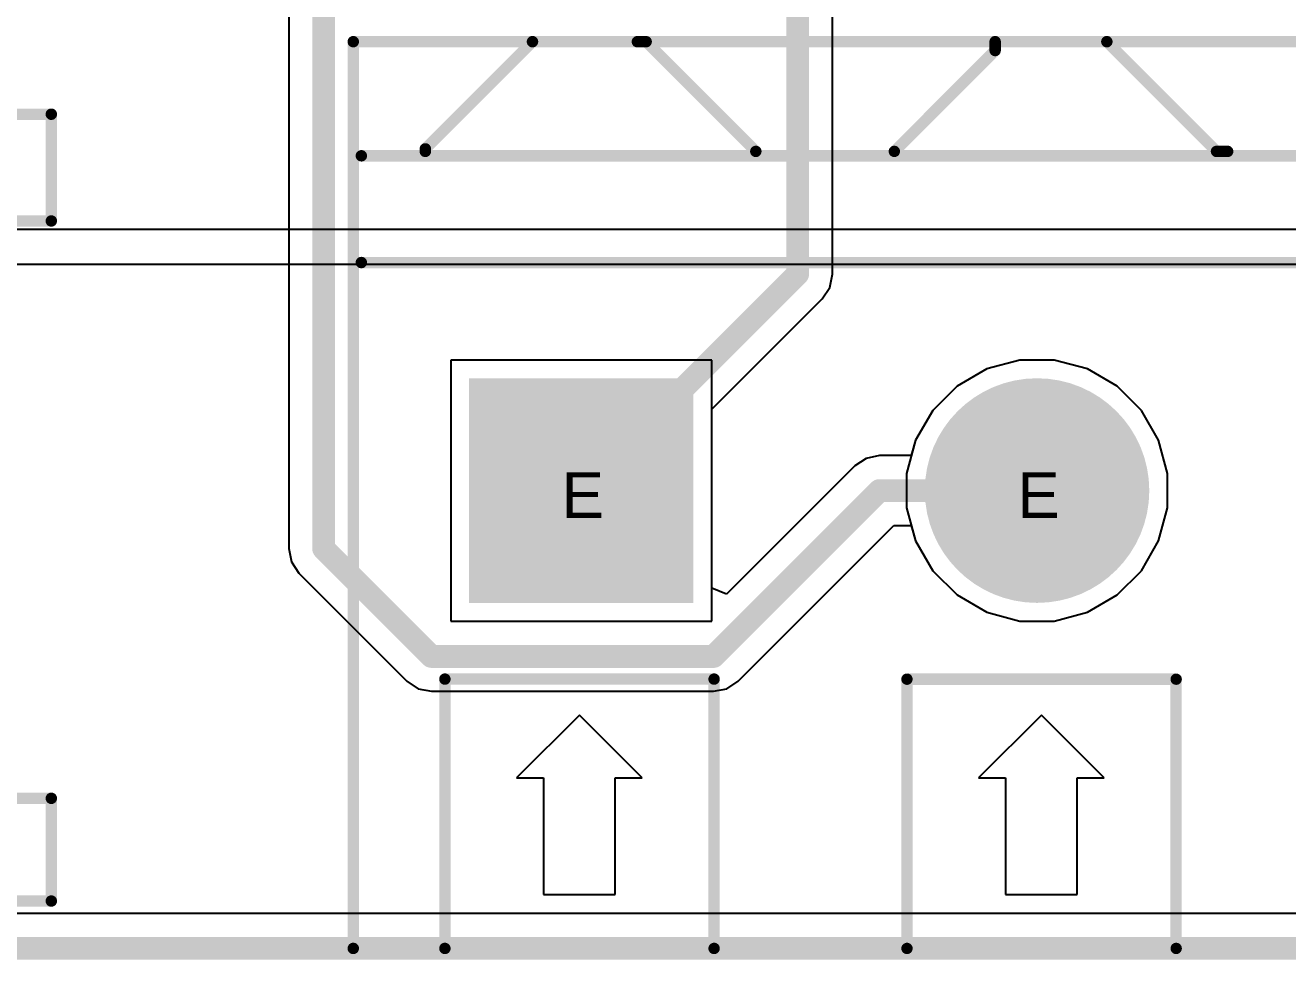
# Model space of a CAD drawing. Header units: inches. Extents: x -11 to 5379, y 0 to 5429.
# Drawn here: x 102.36 to 116.43, y -0.13 to 10.28 of the extents above; entities that cross this region are included whole.
import ezdxf

# ---------------------------------------------------------------- set-up
doc = ezdxf.new("R2010")
doc.units = ezdxf.units.IN
for name, color, linetype in [('Board Outline', 216, 'Continuous'), ('Bottom Layer', 5, 'Continuous'), ('Bottom Solder', 6, 'Continuous'), ('Drill Drawing', 1, 'Continuous'), ('GND', 16, 'Continuous'), ('Multi-Layer', 9, 'Continuous'), ('Pad Holes', 156, 'Continuous'), ('PWR', 76, 'Continuous'), ('Top Layer', 1, 'Continuous'), ('Top Overlay', 2, 'Continuous'), ('Top Solder', 216, 'Continuous')]:
    doc.layers.add(name, color=color, linetype=linetype)
doc.styles.add('Arial', font='', dxfattribs={"height": 0.2})
doc.styles.get('Arial').set_extended_font_data('Arial')

# ---------------------------------------------------------------- blocks, each defined once
blk = doc.blocks.new('DB128L_5_08_3P_GN_S_121')
at = {"layer": 'Bottom Layer'}
blk.add_hatch(color=5, dxfattribs=at).paths.add_polyline_path([(-1.2, 1.2), (1.2, 1.2), (1.2, -1.2), (-1.2, -1.2)])
h = blk.add_hatch(color=5, dxfattribs=at)
edge = h.paths.add_edge_path()
edge.add_arc((5.08, 0), 1.2, 0, 360)
at = {"layer": 'Bottom Solder'}
blk.add_hatch(color=6, dxfattribs=at).paths.add_polyline_path([(-1.251, 1.251), (1.251, 1.251), (1.251, -1.251), (-1.251, -1.251)])
h = blk.add_hatch(color=6, dxfattribs=at)
edge = h.paths.add_edge_path()
edge.add_arc((5.08, 0), 1.251, 0, 360)
at = {"layer": 'GND'}
blk.add_hatch(color=16, dxfattribs=at).paths.add_polyline_path([(-1.2, 1.2), (1.2, 1.2), (1.2, -1.2), (-1.2, -1.2)])
h = blk.add_hatch(color=16, dxfattribs=at)
edge = h.paths.add_edge_path()
edge.add_arc((5.08, 0), 1.2, 0, 360)
at = {"layer": 'Multi-Layer'}
blk.add_hatch(color=9, dxfattribs=at).paths.add_polyline_path([(-1.2, 1.2), (1.2, 1.2), (1.2, -1.2), (-1.2, -1.2)])
h = blk.add_hatch(color=9, dxfattribs=at)
edge = h.paths.add_edge_path()
edge.add_arc((5.08, 0), 1.2, 0, 360)
at = {"layer": 'Pad Holes'}
h = blk.add_hatch(color=7, dxfattribs=at)
edge = h.paths.add_edge_path()
edge.add_arc((0, 0), 0.8, 0, 360)
h = blk.add_hatch(color=7, dxfattribs=at)
edge = h.paths.add_edge_path()
edge.add_arc((5.08, 0), 0.8, 0, 360)
at = {"layer": 'PWR'}
blk.add_hatch(color=76, dxfattribs=at).paths.add_polyline_path([(-1.2, 1.2), (1.2, 1.2), (1.2, -1.2), (-1.2, -1.2)])
h = blk.add_hatch(color=76, dxfattribs=at)
edge = h.paths.add_edge_path()
edge.add_arc((5.08, 0), 1.2, 0, 360)
at = {"layer": 'Top Layer'}
blk.add_hatch(color=1, dxfattribs=at).paths.add_polyline_path([(-1.2, 1.2), (1.2, 1.2), (1.2, -1.2), (-1.2, -1.2)])
h = blk.add_hatch(color=1, dxfattribs=at)
edge = h.paths.add_edge_path()
edge.add_arc((5.08, 0), 1.2, 0, 360)
at = {"layer": 'Top Solder'}
blk.add_hatch(color=216, dxfattribs=at).paths.add_polyline_path([(-1.251, 1.251), (1.251, 1.251), (1.251, -1.251), (-1.251, -1.251)])
h = blk.add_hatch(color=216, dxfattribs=at)
edge = h.paths.add_edge_path()
edge.add_arc((5.08, 0), 1.251, 0, 360)
at = {"layer": 'Top Overlay'}
for p, q in [((-0.02, -2.5), (-0.72, -3.2)), ((0.68, -3.2), (-0.02, -2.5)), ((-0.02, -2.5), (-0.02, -2.5)), ((5.128, -2.5), (4.428, -3.2)), ((5.828, -3.2), (5.128, -2.5)), ((5.128, -2.5), (5.128, -2.5)), ((-0.72, -3.2), (-0.42, -3.2)), ((-0.42, -3.2), (-0.42, -4.5)), ((0.38, -4.5), (0.38, -3.2)), ((0.38, -3.2), (0.68, -3.2)), ((4.428, -3.2), (4.728, -3.2)), ((4.728, -3.2), (4.728, -4.5)), ((5.528, -4.5), (5.528, -3.2)), ((5.528, -3.2), (5.828, -3.2)), ((-0.42, -4.5), (0.38, -4.5)), ((4.728, -4.5), (5.528, -4.5))]:
    blk.add_line(p, q, dxfattribs=at)
for points in [[(-2.54, 5, 0.127, 0.127, 0), (12.7, 5, 0.127, 0.127, 0)], [(-2.54, 5, 0.127, 0.127, 0), (-2.54, -5.1, 0.127, 0.127, 0)], [(-1.737, 3.806, 0.127, 0.127, 0), (-0.543, 5, 0.127, 0.127, 0)], [(0.625, 5, 0.127, 0.127, 0), (0.724, 5, 0.127, 0.127, 0)], [(0.724, 5, 0.127, 0.127, 0), (1.946, 3.778, 0.127, 0.127, 0)], [(3.49, 3.778, 0.127, 0.127, 0), (4.613, 4.902, 0.127, 0.127, 0)], [(4.613, 4.902, 0.127, 0.127, 0), (4.613, 5, 0.127, 0.127, 0)], [(5.858, 5, 0.127, 0.127, 0), (7.08, 3.778, 0.127, 0.127, 0)], [(-1.737, 3.778, 0.127, 0.127, 0), (-1.737, 3.806, 0.127, 0.127, 0)], [(7.08, 3.778, 0.127, 0.127, 0), (7.204, 3.778, 0.127, 0.127, 0)], [(-2.45, 3.729, 0.127, 0.127, 0), (12.61, 3.729, 0.127, 0.127, 0)], [(-2.45, 2.54, 0.127, 0.127, 0), (12.61, 2.54, 0.127, 0.127, 0)], [(-1.519, -5.1, 0.127, 0.127, 0), (-1.519, -2.1, 0.127, 0.127, 0)], [(-1.519, -2.1, 0.127, 0.127, 0), (1.481, -2.1, 0.127, 0.127, 0)], [(1.481, -5.1, 0.127, 0.127, 0), (1.481, -2.1, 0.127, 0.127, 0)], [(3.631, -5.1, 0.127, 0.127, 0), (3.631, -2.101, 0.127, 0.127, 0)], [(3.631, -2.101, 0.127, 0.127, 0), (6.63, -2.101, 0.127, 0.127, 0)], [(6.63, -5.1, 0.127, 0.127, 0), (6.63, -2.101, 0.127, 0.127, 0)], [(-2.54, -5.1, 0.127, 0.127, 0), (12.7, -5.1, 0.127, 0.127, 0)]]:
    blk.add_lwpolyline(points, format="xyseb", dxfattribs=at)
for points in [[(-2.572, 5, 0.0635, 0.0635, 1), (-2.508, 5, 0.0635, 0.0635, 1)], [(-2.572, 5, 0.0635, 0.0635, 1), (-2.508, 5, 0.0635, 0.0635, 1)], [(-0.575, 5, 0.0635, 0.0635, 1), (-0.511, 5, 0.0635, 0.0635, 1)], [(0.594, 5, 0.0635, 0.0635, 1), (0.657, 5, 0.0635, 0.0635, 1)], [(0.693, 5, 0.0635, 0.0635, 1), (0.756, 5, 0.0635, 0.0635, 1)], [(0.693, 5, 0.0635, 0.0635, 1), (0.756, 5, 0.0635, 0.0635, 1)], [(4.581, 5, 0.0635, 0.0635, 1), (4.645, 5, 0.0635, 0.0635, 1)], [(4.581, 4.902, 0.0635, 0.0635, 1), (4.645, 4.902, 0.0635, 0.0635, 1)], [(4.581, 4.902, 0.0635, 0.0635, 1), (4.645, 4.902, 0.0635, 0.0635, 1)], [(5.826, 5, 0.0635, 0.0635, 1), (5.89, 5, 0.0635, 0.0635, 1)], [(-1.769, 3.806, 0.0635, 0.0635, 1), (-1.705, 3.806, 0.0635, 0.0635, 1)], [(-1.769, 3.806, 0.0635, 0.0635, 1), (-1.705, 3.806, 0.0635, 0.0635, 1)], [(-1.769, 3.778, 0.0635, 0.0635, 1), (-1.705, 3.778, 0.0635, 0.0635, 1)], [(1.914, 3.778, 0.0635, 0.0635, 1), (1.978, 3.778, 0.0635, 0.0635, 1)], [(3.458, 3.778, 0.0635, 0.0635, 1), (3.521, 3.778, 0.0635, 0.0635, 1)], [(7.048, 3.778, 0.0635, 0.0635, 1), (7.111, 3.778, 0.0635, 0.0635, 1)], [(7.048, 3.778, 0.0635, 0.0635, 1), (7.111, 3.778, 0.0635, 0.0635, 1)], [(7.172, 3.778, 0.0635, 0.0635, 1), (7.236, 3.778, 0.0635, 0.0635, 1)], [(-2.482, 3.729, 0.0635, 0.0635, 1), (-2.418, 3.729, 0.0635, 0.0635, 1)], [(-2.482, 2.54, 0.0635, 0.0635, 1), (-2.418, 2.54, 0.0635, 0.0635, 1)], [(-1.551, -2.1, 0.0635, 0.0635, 1), (-1.487, -2.1, 0.0635, 0.0635, 1)], [(-1.551, -2.1, 0.0635, 0.0635, 1), (-1.487, -2.1, 0.0635, 0.0635, 1)], [(1.449, -2.1, 0.0635, 0.0635, 1), (1.513, -2.1, 0.0635, 0.0635, 1)], [(1.449, -2.1, 0.0635, 0.0635, 1), (1.513, -2.1, 0.0635, 0.0635, 1)], [(3.599, -2.101, 0.0635, 0.0635, 1), (3.662, -2.101, 0.0635, 0.0635, 1)], [(3.599, -2.101, 0.0635, 0.0635, 1), (3.662, -2.101, 0.0635, 0.0635, 1)], [(6.599, -2.101, 0.0635, 0.0635, 1), (6.662, -2.101, 0.0635, 0.0635, 1)], [(6.599, -2.101, 0.0635, 0.0635, 1), (6.662, -2.101, 0.0635, 0.0635, 1)], [(-2.572, -5.1, 0.0635, 0.0635, 1), (-2.508, -5.1, 0.0635, 0.0635, 1)], [(-2.572, -5.1, 0.0635, 0.0635, 1), (-2.508, -5.1, 0.0635, 0.0635, 1)], [(-1.551, -5.1, 0.0635, 0.0635, 1), (-1.487, -5.1, 0.0635, 0.0635, 1)], [(1.449, -5.1, 0.0635, 0.0635, 1), (1.513, -5.1, 0.0635, 0.0635, 1)], [(3.599, -5.1, 0.0635, 0.0635, 1), (3.662, -5.1, 0.0635, 0.0635, 1)], [(6.599, -5.1, 0.0635, 0.0635, 1), (6.662, -5.1, 0.0635, 0.0635, 1)]]:
    blk.add_lwpolyline(points, format="xyseb", close=True, dxfattribs=at)
blk = doc.blocks.new('DB128L_5_08_3P_BK_S_514')
at = {"layer": 'Top Overlay'}
for points in [[(7.325, 4.446, 0.127, 0.127, 0), (8.22, 4.446, 0.127, 0.127, 0)], [(8.22, 3.257, 0.127, 0.127, 0), (8.22, 4.446, 0.127, 0.127, 0)], [(7.325, 3.257, 0.127, 0.127, 0), (8.22, 3.257, 0.127, 0.127, 0)], [(7.325, -3.174, 0.127, 0.127, 0), (8.22, -3.174, 0.127, 0.127, 0)], [(8.22, -4.318, 0.127, 0.127, 0), (8.22, -3.174, 0.127, 0.127, 0)], [(7.325, -4.318, 0.127, 0.127, 0), (8.22, -4.318, 0.127, 0.127, 0)]]:
    blk.add_lwpolyline(points, format="xyseb", dxfattribs=at)
for points in [[(8.188, 4.446, 0.0635, 0.0635, 1), (8.252, 4.446, 0.0635, 0.0635, 1)], [(8.188, 4.446, 0.0635, 0.0635, 1), (8.252, 4.446, 0.0635, 0.0635, 1)], [(8.188, 3.257, 0.0635, 0.0635, 1), (8.252, 3.257, 0.0635, 0.0635, 1)], [(8.188, 3.257, 0.0635, 0.0635, 1), (8.252, 3.257, 0.0635, 0.0635, 1)], [(8.188, -3.174, 0.0635, 0.0635, 1), (8.252, -3.174, 0.0635, 0.0635, 1)], [(8.188, -3.174, 0.0635, 0.0635, 1), (8.252, -3.174, 0.0635, 0.0635, 1)], [(8.188, -4.318, 0.0635, 0.0635, 1), (8.252, -4.318, 0.0635, 0.0635, 1)], [(8.188, -4.318, 0.0635, 0.0635, 1), (8.252, -4.318, 0.0635, 0.0635, 1)]]:
    blk.add_lwpolyline(points, format="xyseb", close=True, dxfattribs=at)

msp = doc.modelspace()

# ---------------------------------------------------------------- linework, layer by layer
at = {"layer": 'Board Outline'}
msp.add_lwpolyline([(0, 0, 0.254, 0.254, 0), (344, 0, 0.254, 0.254, 0)], format="xyseb", dxfattribs=at)
at = {"layer": 'Bottom Layer'}
for p, q in [((110.006, 6.553), (107.098, 6.553)), ((107.098, 6.553), (107.098, 3.645)), ((110.006, 3.645), (110.006, 6.553)), ((113.441, 6.553), (113.071, 6.454)), ((113.824, 6.553), (113.441, 6.553)), ((114.194, 6.454), (113.824, 6.553)), ((113.071, 6.454), (112.74, 6.263)), ((114.525, 6.263), (114.194, 6.454)), ((112.74, 6.263), (112.469, 5.992)), ((114.796, 5.992), (114.525, 6.263)), ((112.469, 5.992), (112.278, 5.66)), ((114.987, 5.66), (114.796, 5.992)), ((112.278, 5.66), (112.178, 5.291)), ((115.086, 5.291), (114.987, 5.66)), ((112.178, 5.291), (112.178, 4.908)), ((115.086, 4.908), (115.086, 5.291)), ((112.178, 4.908), (112.278, 4.538)), ((114.987, 4.538), (115.086, 4.908)), ((112.278, 4.538), (112.469, 4.206)), ((114.796, 4.206), (114.987, 4.538)), ((112.469, 4.206), (112.74, 3.936)), ((114.525, 3.936), (114.796, 4.206)), ((112.74, 3.936), (113.071, 3.744)), ((114.194, 3.744), (114.525, 3.936)), ((113.071, 3.744), (113.441, 3.645)), ((113.824, 3.645), (114.194, 3.744)), ((107.098, 3.645), (110.006, 3.645)), ((113.441, 3.645), (113.824, 3.645)), ((185.233, 0.388), (9.671, 0.388))]:
    msp.add_line(p, q, dxfattribs=at)
at = {"layer": 'GND'}
for p, q in [((173.551, 8.008), (65.482, 8.008)), ((10.349, 7.62), (173.939, 7.62)), ((110.006, 6.553), (107.098, 6.553)), ((107.098, 6.553), (107.098, 3.645)), ((110.006, 3.645), (110.006, 6.553)), ((113.441, 6.553), (113.071, 6.454)), ((113.824, 6.553), (113.441, 6.553)), ((114.194, 6.454), (113.824, 6.553)), ((113.071, 6.454), (112.74, 6.263)), ((114.525, 6.263), (114.194, 6.454)), ((112.74, 6.263), (112.469, 5.992)), ((114.796, 5.992), (114.525, 6.263)), ((112.469, 5.992), (112.278, 5.66)), ((114.987, 5.66), (114.796, 5.992)), ((112.278, 5.66), (112.178, 5.291)), ((115.086, 5.291), (114.987, 5.66)), ((112.178, 5.291), (112.178, 4.908)), ((115.086, 4.908), (115.086, 5.291)), ((112.178, 4.908), (112.278, 4.538)), ((114.987, 4.538), (115.086, 4.908)), ((112.278, 4.538), (112.469, 4.206)), ((114.796, 4.206), (114.987, 4.538)), ((112.469, 4.206), (112.74, 3.936)), ((114.525, 3.936), (114.796, 4.206)), ((112.74, 3.936), (113.071, 3.744)), ((114.194, 3.744), (114.525, 3.936)), ((113.071, 3.744), (113.441, 3.645)), ((113.824, 3.645), (114.194, 3.744)), ((107.098, 3.645), (110.006, 3.645)), ((113.441, 3.645), (113.824, 3.645)), ((343.612, 0.388), (0.388, 0.388))]:
    msp.add_line(p, q, dxfattribs=at)
at = {"layer": 'PWR'}
for p, q in [((110.006, 6.553), (107.098, 6.553)), ((107.098, 6.553), (107.098, 3.645)), ((110.006, 3.645), (110.006, 6.553)), ((113.441, 6.553), (113.071, 6.454)), ((113.824, 6.553), (113.441, 6.553)), ((114.194, 6.454), (113.824, 6.553)), ((113.071, 6.454), (112.74, 6.263)), ((114.525, 6.263), (114.194, 6.454)), ((112.74, 6.263), (112.469, 5.992)), ((114.796, 5.992), (114.525, 6.263)), ((112.469, 5.992), (112.278, 5.66)), ((114.987, 5.66), (114.796, 5.992)), ((112.278, 5.66), (112.178, 5.291)), ((115.086, 5.291), (114.987, 5.66)), ((112.178, 5.291), (112.178, 4.908)), ((115.086, 4.908), (115.086, 5.291)), ((112.178, 4.908), (112.278, 4.538)), ((114.987, 4.538), (115.086, 4.908)), ((112.278, 4.538), (112.469, 4.206)), ((114.796, 4.206), (114.987, 4.538)), ((112.469, 4.206), (112.74, 3.936)), ((114.525, 3.936), (114.796, 4.206)), ((112.74, 3.936), (113.071, 3.744)), ((114.194, 3.744), (114.525, 3.936)), ((113.071, 3.744), (113.441, 3.645)), ((113.824, 3.645), (114.194, 3.744)), ((107.098, 3.645), (110.006, 3.645)), ((113.441, 3.645), (113.824, 3.645)), ((243.045, 0.388), (0.388, 0.388))]:
    msp.add_line(p, q, dxfattribs=at)
at = {"layer": 'Top Layer'}
for p, q in [((105.293, 24.528), (105.293, 4.453)), ((111.352, 7.511), (111.352, 18.917)), ((111.323, 7.362), (111.352, 7.511)), ((111.239, 7.236), (111.323, 7.362)), ((110.006, 6.004), (111.239, 7.236)), ((113.441, 6.553), (113.071, 6.454)), ((113.824, 6.553), (113.441, 6.553)), ((114.194, 6.454), (113.824, 6.553)), ((113.071, 6.454), (112.74, 6.263)), ((114.525, 6.263), (114.194, 6.454)), ((112.74, 6.263), (112.469, 5.992)), ((114.796, 5.992), (114.525, 6.263)), ((110.006, 4.012), (110.006, 6.004)), ((112.469, 5.992), (112.278, 5.66)), ((114.987, 5.66), (114.796, 5.992)), ((112.278, 5.66), (112.231, 5.488)), ((115.086, 5.291), (114.987, 5.66)), ((111.875, 5.488), (111.727, 5.458)), ((112.231, 5.488), (111.875, 5.488)), ((111.601, 5.374), (110.171, 3.944)), ((111.727, 5.458), (111.601, 5.374)), ((115.086, 4.908), (115.086, 5.291)), ((114.987, 4.538), (115.086, 4.908)), ((110.302, 2.977), (112.036, 4.711)), ((112.036, 4.711), (112.231, 4.711)), ((112.231, 4.711), (112.278, 4.538)), ((112.278, 4.538), (112.469, 4.206)), ((114.796, 4.206), (114.987, 4.538)), ((105.293, 4.453), (105.323, 4.304)), ((105.323, 4.304), (105.407, 4.178)), ((105.407, 4.178), (106.609, 2.977)), ((112.469, 4.206), (112.74, 3.936)), ((114.525, 3.936), (114.796, 4.206)), ((110.171, 3.944), (110.006, 4.012)), ((112.74, 3.936), (113.071, 3.744)), ((114.194, 3.744), (114.525, 3.936)), ((113.071, 3.744), (113.441, 3.645)), ((113.824, 3.645), (114.194, 3.744)), ((113.441, 3.645), (113.824, 3.645)), ((106.609, 2.977), (106.735, 2.892)), ((110.176, 2.892), (110.302, 2.977)), ((106.735, 2.892), (106.883, 2.863)), ((106.883, 2.863), (110.027, 2.863)), ((110.027, 2.863), (110.176, 2.892)), ((185.233, 0.388), (9.671, 0.388))]:
    msp.add_line(p, q, dxfattribs=at)
for points in [[(105.681, 4.453, 0.254, 0.254, 0), (105.681, 24.528, 0.254, 0.254, 0)], [(110.964, 7.511, 0.254, 0.254, 0), (110.964, 19.399, 0.254, 0.254, 0)], [(108.552, 5.099, 0.254, 0.254, 0), (110.964, 7.511, 0.254, 0.254, 0)], [(110.027, 3.251, 0.254, 0.254, 0), (111.875, 5.099, 0.254, 0.254, 0)], [(111.875, 5.099, 0.254, 0.254, 0), (113.632, 5.099, 0.254, 0.254, 0)], [(105.681, 4.453, 0.254, 0.254, 0), (106.883, 3.251, 0.254, 0.254, 0)], [(106.883, 3.251, 0.254, 0.254, 0), (110.027, 3.251, 0.254, 0.254, 0)]]:
    msp.add_lwpolyline(points, format="xyseb", dxfattribs=at)
for points in [[(110.901, 7.511, 0.127, 0.127, 1), (111.028, 7.511, 0.127, 0.127, 1)], [(110.901, 7.511, 0.127, 0.127, 1), (111.028, 7.511, 0.127, 0.127, 1)], [(108.489, 5.099, 0.127, 0.127, 1), (108.616, 5.099, 0.127, 0.127, 1)], [(111.812, 5.099, 0.127, 0.127, 1), (111.939, 5.099, 0.127, 0.127, 1)], [(111.812, 5.099, 0.127, 0.127, 1), (111.939, 5.099, 0.127, 0.127, 1)], [(113.569, 5.099, 0.127, 0.127, 1), (113.696, 5.099, 0.127, 0.127, 1)], [(105.618, 4.453, 0.127, 0.127, 1), (105.745, 4.453, 0.127, 0.127, 1)], [(105.618, 4.453, 0.127, 0.127, 1), (105.745, 4.453, 0.127, 0.127, 1)], [(106.82, 3.251, 0.127, 0.127, 1), (106.947, 3.251, 0.127, 0.127, 1)], [(106.82, 3.251, 0.127, 0.127, 1), (106.947, 3.251, 0.127, 0.127, 1)], [(109.964, 3.251, 0.127, 0.127, 1), (110.091, 3.251, 0.127, 0.127, 1)], [(109.964, 3.251, 0.127, 0.127, 1), (110.091, 3.251, 0.127, 0.127, 1)]]:
    msp.add_lwpolyline(points, format="xyseb", close=True, dxfattribs=at)

# ---------------------------------------------------------------- block references
for name, p in [('DB128L_5_08_3P_GN_S_121', (108.552, 5.099)), ('DB128L_5_08_3P_BK_S_514', (94.427, 4.845))]:
    msp.add_blockref(name, p)

# ---------------------------------------------------------------- texts
at = {"layer": 'Drill Drawing', "style": 'Arial'}
for p in [(108.332, 4.795), (113.412, 4.795)]:
    msp.add_text('E', height=0.508, dxfattribs=at).set_placement(p)

doc.saveas('drawing.dxf')
